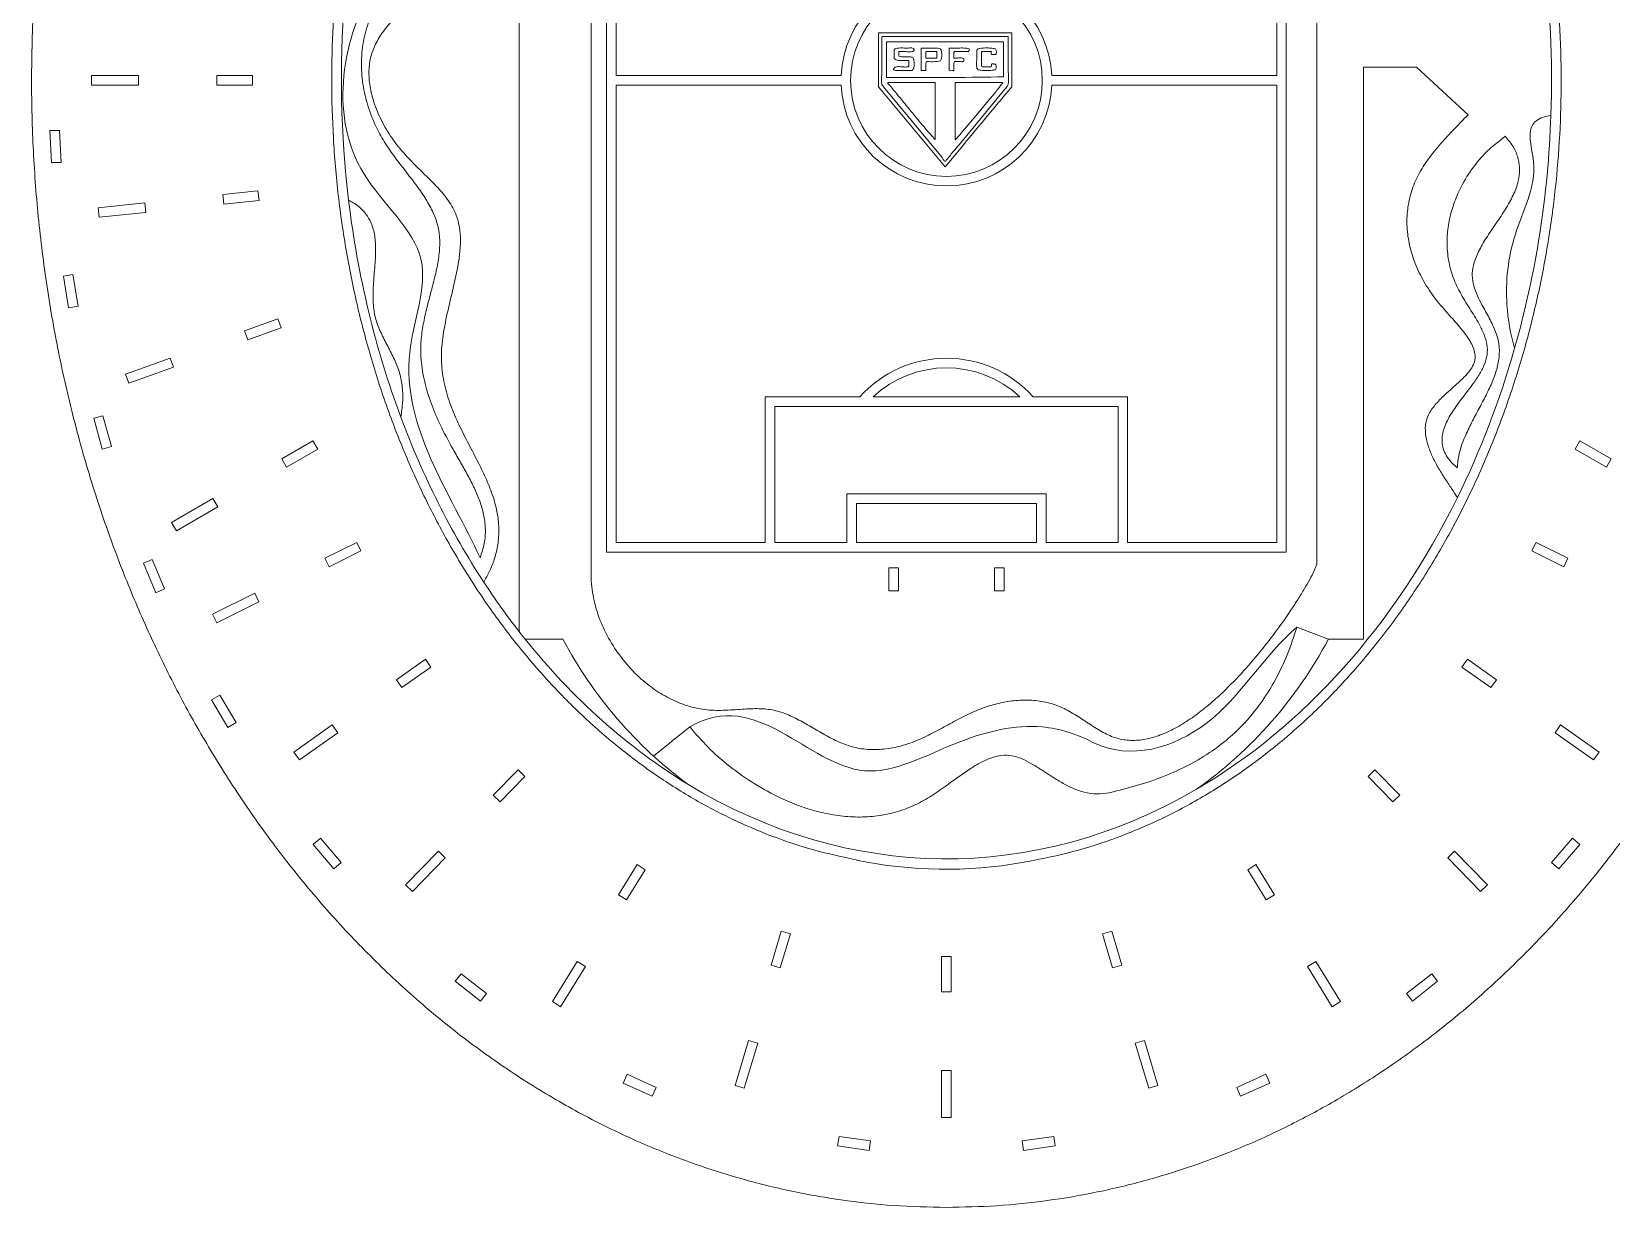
# Model space of a CAD drawing. Header units: millimetres. Extents: x -2136 to 2622, y -2915 to 1925.
# Drawn here: x -1869.7 to -1376.2, y 1221.3 to 1588.5 of the extents above; entities that cross this region are included whole.
import ezdxf

# ---------------------------------------------------------------- set-up
doc = ezdxf.new("R2010")
doc.units = ezdxf.units.MM

msp = doc.modelspace()

# ---------------------------------------------------------------- linework, layer by layer
at = {"color": 7, "linetype": 'Continuous', "lineweight": 15}
for p, q in [((-1717.41, 1733.6), (-1717.41, 1401.18)), ((-1694.88, 1720.52), (-1694.88, 1416.87)), ((-1690.04, 1425.97), (-1690.04, 1720.52)), ((-1687.04, 1574.75), (-1687.04, 1717.52)), ((-1480.72, 1717.52), (-1480.72, 1574.75)), ((-1477.72, 1425.97), (-1477.72, 1720.52)), ((-1468.21, 1422.16), (-1468.21, 1716.62)), ((-1563.46, 1588.11), (-1605.15, 1588.11)), ((-1605.15, 1588.11), (-1605.15, 1571.28)), ((-1564.56, 1587.01), (-1603.87, 1587.01)), ((-1602.59, 1584.81), (-1602.59, 1574.21)), ((-1566.02, 1585.36), (-1602.41, 1585.36)), ((-1566.02, 1574.39), (-1566.02, 1585.36)), ((-1564.56, 1575.85), (-1564.56, 1587.01)), ((-1563.46, 1571.28), (-1563.46, 1588.11)), ((-1598.75, 1580.79), (-1598.75, 1582.25)), ((-1591.8, 1583.35), (-1591.8, 1576.4)), ((-1586.87, 1582.25), (-1590.34, 1582.25)), ((-1590.34, 1582.25), (-1590.34, 1580.24)), ((-1590.34, 1580.24), (-1586.87, 1580.24)), ((-1586.87, 1580.24), (-1586.87, 1582.25)), ((-1578.46, 1579.51), (-1578.46, 1580.06)), ((-1572.97, 1582.25), (-1569.86, 1582.25)), ((-1572.97, 1577.68), (-1572.97, 1582.25)), ((-1569.5, 1581.34), (-1568.4, 1581.34)), ((-1850.98, 1574.75), (-1850.98, 1571.75)), ((-1836.29, 1574.75), (-1850.98, 1574.75)), ((-1836.29, 1571.75), (-1836.29, 1574.75)), ((-1811.77, 1574.75), (-1811.77, 1571.75)), ((-1800.69, 1574.75), (-1811.77, 1574.75)), ((-1800.69, 1571.75), (-1800.69, 1574.75)), ((-1616.79, 1574.75), (-1687.04, 1574.75)), ((-1591.8, 1576.4), (-1590.34, 1576.4)), ((-1480.72, 1574.75), (-1550.97, 1574.75)), ((-1453.6, 1398.75), (-1453.6, 1577.41)), ((-1453.6, 1577.41), (-1437, 1577.41)), ((-1437, 1577.41), (-1420.92, 1562.53)), ((-1850.98, 1571.75), (-1836.29, 1571.75)), ((-1811.77, 1571.75), (-1800.69, 1571.75)), ((-1687.04, 1428.97), (-1687.04, 1571.75)), ((-1687.04, 1571.75), (-1616.79, 1571.75)), ((-1605.15, 1571.28), (-1584.31, 1546.23)), ((-1585.22, 1549.16), (-1603.51, 1571.28)), ((-1587.42, 1572.56), (-1602.23, 1572.56)), ((-1587.42, 1555.19), (-1587.42, 1572.56)), ((-1566.57, 1572.56), (-1581.2, 1572.56)), ((-1581.2, 1572.56), (-1581.2, 1554.82)), ((-1579.92, 1553.18), (-1565.65, 1570.55)), ((-1550.97, 1571.75), (-1480.72, 1571.75)), ((-1480.72, 1571.75), (-1480.72, 1428.97)), ((-1860.98, 1557.6), (-1863.98, 1557.6)), ((-1863.98, 1557.6), (-1863.48, 1547.61)), ((-1860.48, 1547.61), (-1860.98, 1557.6)), ((-1584.31, 1546.23), (-1580.35, 1550.99)), ((-1863.48, 1547.61), (-1860.48, 1547.61)), ((-1834.33, 1535.04), (-1848.93, 1533.49)), ((-1834.02, 1532.05), (-1834.33, 1535.04)), ((-1798.96, 1538.78), (-1809.97, 1537.61)), ((-1809.97, 1537.61), (-1809.65, 1534.63)), ((-1809.65, 1534.63), (-1798.64, 1535.79)), ((-1798.64, 1535.79), (-1798.96, 1538.78)), ((-1848.93, 1533.49), (-1848.62, 1530.51)), ((-1848.62, 1530.51), (-1834.02, 1532.05)), ((-1856.75, 1512.61), (-1859.71, 1512.14)), ((-1859.71, 1512.14), (-1858.14, 1502.27)), ((-1855.17, 1502.74), (-1856.75, 1512.61)), ((-1858.14, 1502.27), (-1855.17, 1502.74)), ((-1792.71, 1498.84), (-1803.21, 1495.02)), ((-1802.18, 1492.2), (-1791.69, 1496.02)), ((-1791.69, 1496.02), (-1792.71, 1498.84)), ((-1803.21, 1495.02), (-1802.18, 1492.2)), ((-1826.41, 1486.57), (-1840.31, 1481.51)), ((-1825.38, 1483.75), (-1826.41, 1486.57)), ((-1840.31, 1481.51), (-1839.28, 1478.69)), ((-1839.28, 1478.69), (-1825.38, 1483.75)), ((-1640.48, 1474.47), (-1610.97, 1474.47)), ((-1640.48, 1428.97), (-1640.48, 1474.47)), ((-1637.48, 1428.97), (-1637.48, 1471.47)), ((-1637.48, 1471.47), (-1530.28, 1471.47)), ((-1606.76, 1474.47), (-1561, 1474.47)), ((-1556.79, 1474.47), (-1527.28, 1474.47)), ((-1530.28, 1471.47), (-1530.28, 1428.97)), ((-1527.28, 1474.47), (-1527.28, 1428.97)), ((-1847.39, 1468.55), (-1850.28, 1467.74)), ((-1850.28, 1467.74), (-1847.6, 1458.11)), ((-1844.71, 1458.91), (-1847.39, 1468.55)), ((-1847.6, 1458.11), (-1844.71, 1458.91)), ((-1781.79, 1460.72), (-1791.53, 1455.09)), ((-1790.03, 1452.49), (-1780.29, 1458.12)), ((-1780.29, 1458.12), (-1781.79, 1460.72)), ((-1385.97, 1460.72), (-1387.47, 1458.12)), ((-1387.47, 1458.12), (-1377.73, 1452.49)), ((-1376.23, 1455.09), (-1385.97, 1460.72)), ((-1791.53, 1455.09), (-1790.03, 1452.49)), ((-1377.73, 1452.49), (-1376.23, 1455.09)), ((-1813.05, 1442.67), (-1825.93, 1435.23)), ((-1811.55, 1440.07), (-1813.05, 1442.67)), ((-1615.02, 1444.1), (-1552.74, 1444.1)), ((-1615.02, 1428.97), (-1615.02, 1444.1)), ((-1552.74, 1444.1), (-1552.74, 1428.97)), ((-1824.43, 1432.63), (-1811.55, 1440.07)), ((-1612.02, 1428.97), (-1612.02, 1441.1)), ((-1612.02, 1441.1), (-1555.74, 1441.1)), ((-1555.74, 1441.1), (-1555.74, 1428.97)), ((-1825.93, 1435.23), (-1824.43, 1432.63)), ((-1768.12, 1428.98), (-1778.04, 1424.05)), ((-1766.78, 1426.3), (-1768.12, 1428.98)), ((-1687.04, 1428.97), (-1640.48, 1428.97)), ((-1637.48, 1428.97), (-1615.02, 1428.97)), ((-1612.02, 1428.97), (-1555.74, 1428.97)), ((-1552.74, 1428.97), (-1530.28, 1428.97)), ((-1527.28, 1428.97), (-1480.72, 1428.97)), ((-1399.64, 1428.98), (-1400.98, 1426.3)), ((-1389.72, 1424.05), (-1399.64, 1428.98)), ((-1831.98, 1423.66), (-1834.75, 1422.51)), ((-1834.75, 1422.51), (-1830.89, 1413.28)), ((-1828.12, 1414.44), (-1831.98, 1423.66)), ((-1778.04, 1424.05), (-1776.7, 1421.36)), ((-1776.7, 1421.36), (-1766.78, 1426.3)), ((-1690.04, 1425.97), (-1477.72, 1425.97)), ((-1400.98, 1426.3), (-1391.06, 1421.36)), ((-1391.06, 1421.36), (-1389.72, 1424.05)), ((-1598.88, 1421.01), (-1601.88, 1421.01)), ((-1601.88, 1421.01), (-1601.88, 1413.87)), ((-1598.88, 1413.87), (-1598.88, 1421.01)), ((-1565.88, 1421.01), (-1568.88, 1421.01)), ((-1568.88, 1421.01), (-1568.88, 1413.87)), ((-1565.88, 1413.87), (-1565.88, 1421.01)), ((-1830.89, 1413.28), (-1828.12, 1414.44)), ((-1799.99, 1413.12), (-1813.14, 1406.57)), ((-1798.65, 1410.43), (-1799.99, 1413.12)), ((-1601.88, 1413.87), (-1598.88, 1413.87)), ((-1568.88, 1413.87), (-1565.88, 1413.87)), ((-1813.14, 1406.57), (-1811.8, 1403.88)), ((-1811.8, 1403.88), (-1798.65, 1410.43)), ((-1715.49, 1398.75), (-1703.67, 1398.75)), ((-1464.57, 1398.75), (-1453.6, 1398.75)), ((-1746.65, 1392.48), (-1755.7, 1386.09)), ((-1744.92, 1390.03), (-1746.65, 1392.48)), ((-1421.11, 1392.48), (-1422.84, 1390.03)), ((-1412.06, 1386.09), (-1421.11, 1392.48)), ((-1753.97, 1383.64), (-1744.92, 1390.03)), ((-1422.84, 1390.03), (-1413.79, 1383.64)), ((-1755.7, 1386.09), (-1753.97, 1383.64)), ((-1413.79, 1383.64), (-1412.06, 1386.09)), ((-1810.91, 1381.31), (-1813.49, 1379.78)), ((-1813.49, 1379.78), (-1808.37, 1371.18)), ((-1805.8, 1372.72), (-1810.91, 1381.31)), ((-1808.37, 1371.18), (-1805.8, 1372.72)), ((-1775.74, 1371.96), (-1787.74, 1363.48)), ((-1786.01, 1361.03), (-1774.01, 1369.5)), ((-1774.01, 1369.5), (-1775.74, 1371.96)), ((-1392.03, 1371.96), (-1393.76, 1369.5)), ((-1393.76, 1369.5), (-1381.75, 1361.03)), ((-1380.02, 1363.48), (-1392.03, 1371.96)), ((-1787.74, 1363.48), (-1786.01, 1361.03)), ((-1381.75, 1361.03), (-1380.02, 1363.48)), ((-1717.72, 1358), (-1725.47, 1350.07)), ((-1715.58, 1355.9), (-1717.72, 1358)), ((-1450.04, 1358), (-1452.18, 1355.9)), ((-1442.29, 1350.07), (-1450.04, 1358)), ((-1723.32, 1347.98), (-1715.58, 1355.9)), ((-1452.18, 1355.9), (-1444.44, 1347.98)), ((-1725.47, 1350.07), (-1723.32, 1347.98)), ((-1444.44, 1347.98), (-1442.29, 1350.07)), ((-1779.42, 1336.64), (-1781.7, 1334.69)), ((-1781.7, 1334.69), (-1775.23, 1327.07)), ((-1772.94, 1329.02), (-1779.42, 1336.64)), ((-1742.6, 1332.54), (-1752.87, 1322.03)), ((-1740.46, 1330.44), (-1742.6, 1332.54)), ((-1425.16, 1332.54), (-1427.3, 1330.44)), ((-1414.89, 1322.03), (-1425.16, 1332.54)), ((-1388.34, 1336.64), (-1394.82, 1329.02)), ((-1392.53, 1327.07), (-1386.06, 1334.69)), ((-1386.06, 1334.69), (-1388.34, 1336.64)), ((-1775.23, 1327.07), (-1772.94, 1329.02)), ((-1750.73, 1319.93), (-1740.46, 1330.44)), ((-1680.53, 1328.36), (-1686.35, 1318.93)), ((-1677.98, 1326.78), (-1680.53, 1328.36)), ((-1487.23, 1328.36), (-1489.78, 1326.78)), ((-1481.41, 1318.93), (-1487.23, 1328.36)), ((-1427.3, 1330.44), (-1417.03, 1319.93)), ((-1394.82, 1329.02), (-1392.53, 1327.07)), ((-1683.8, 1317.35), (-1677.98, 1326.78)), ((-1489.78, 1326.78), (-1483.96, 1317.35)), ((-1752.87, 1322.03), (-1750.73, 1319.93)), ((-1686.35, 1318.93), (-1683.8, 1317.35)), ((-1483.96, 1317.35), (-1481.41, 1318.93)), ((-1417.03, 1319.93), (-1414.89, 1322.03)), ((-1635.5, 1307.56), (-1638.68, 1296.94)), ((-1635.8, 1296.08), (-1632.62, 1306.7)), ((-1632.62, 1306.7), (-1635.5, 1307.56)), ((-1532.26, 1307.56), (-1535.14, 1306.7)), ((-1535.14, 1306.7), (-1531.96, 1296.08)), ((-1529.08, 1296.94), (-1532.26, 1307.56)), ((-1699.24, 1298.07), (-1706.96, 1285.57)), ((-1696.69, 1296.49), (-1699.24, 1298.07)), ((-1585.38, 1299.71), (-1585.38, 1288.63)), ((-1582.38, 1299.71), (-1585.38, 1299.71)), ((-1582.38, 1288.63), (-1582.38, 1299.71)), ((-1468.52, 1298.07), (-1471.07, 1296.49)), ((-1460.8, 1285.57), (-1468.52, 1298.07)), ((-1735.47, 1294.29), (-1737.32, 1291.93)), ((-1727.6, 1288.12), (-1735.47, 1294.29)), ((-1704.41, 1283.99), (-1696.69, 1296.49)), ((-1638.68, 1296.94), (-1635.8, 1296.08)), ((-1531.96, 1296.08), (-1529.08, 1296.94)), ((-1471.07, 1296.49), (-1463.35, 1283.99)), ((-1432.29, 1294.29), (-1440.16, 1288.12)), ((-1430.44, 1291.93), (-1432.29, 1294.29)), ((-1737.32, 1291.93), (-1729.46, 1285.76)), ((-1729.46, 1285.76), (-1727.6, 1288.12)), ((-1585.38, 1288.63), (-1582.38, 1288.63)), ((-1440.16, 1288.12), (-1438.3, 1285.76)), ((-1438.3, 1285.76), (-1430.44, 1291.93)), ((-1706.96, 1285.57), (-1704.41, 1283.99)), ((-1463.35, 1283.99), (-1460.8, 1285.57)), ((-1645.71, 1273.45), (-1649.93, 1259.37)), ((-1642.84, 1272.59), (-1645.71, 1273.45)), ((-1522.05, 1273.45), (-1524.92, 1272.59)), ((-1517.83, 1259.37), (-1522.05, 1273.45)), ((-1647.05, 1258.51), (-1642.84, 1272.59)), ((-1524.92, 1272.59), (-1520.71, 1258.51)), ((-1585.38, 1264.11), (-1585.38, 1249.42)), ((-1582.38, 1264.11), (-1585.38, 1264.11)), ((-1582.38, 1249.42), (-1582.38, 1264.11)), ((-1683.67, 1262.87), (-1684.9, 1260.13)), ((-1684.9, 1260.13), (-1675.79, 1256.02)), ((-1674.56, 1258.75), (-1683.67, 1262.87)), ((-1675.79, 1256.02), (-1674.56, 1258.75)), ((-1649.93, 1259.37), (-1647.05, 1258.51)), ((-1520.71, 1258.51), (-1517.83, 1259.37)), ((-1484.09, 1262.87), (-1493.2, 1258.75)), ((-1493.2, 1258.75), (-1491.97, 1256.02)), ((-1491.97, 1256.02), (-1482.86, 1260.13)), ((-1482.86, 1260.13), (-1484.09, 1262.87)), ((-1585.38, 1249.42), (-1582.38, 1249.42)), ((-1617.45, 1243.48), (-1617.88, 1240.52)), ((-1617.88, 1240.52), (-1607.98, 1239.08)), ((-1607.56, 1242.05), (-1617.45, 1243.48)), ((-1607.98, 1239.08), (-1607.56, 1242.05)), ((-1550.31, 1243.48), (-1560.21, 1242.05)), ((-1560.21, 1242.05), (-1559.78, 1239.08)), ((-1559.78, 1239.08), (-1549.88, 1240.52)), ((-1549.88, 1240.52), (-1550.31, 1243.48))]:
    msp.add_line(p, q, dxfattribs=at)
at = {"color": 7, "linetype": 'Continuous', "lineweight": 15, "flags": 128}
for points in [[(-1579.37, 1556.65), (-1574.21, 1562.84), (-1570.23, 1567.62)], [(-1464.57, 1398.75), (-1470.07, 1400.87), (-1474.39, 1402.54)], [(-1664.06, 1371.34), (-1670.39, 1366.26), (-1675.36, 1362.27)]]:
    msp.add_lwpolyline(points, dxfattribs=at)
at = {"color": 7, "linetype": 'Continuous', "lineweight": 15}
msp.add_circle((-1583.88, 1573.25), 29.95, dxfattribs=at)
for centre, radius, start, end in [((-1583.88, 1573.25), 32.95, 2.6096, 177.3904), ((-1583.88, 1573.25), 32.95, 182.6096, 357.3904), ((-1583.88, 1449.95), 36.54, 42.1567, 137.8433), ((-1583.88, 1449.95), 33.54, 46.9866, 133.0134), ((-1584.12, 1462.3), 135.4, 207.9962, 233.4842), ((-1584.12, 1462.3), 135.4, 305.3685, 332.0038), ((-1584.12, 1462.3), 135.4, 258.1263, 280.1474)]:
    msp.add_arc(centre, radius, start, end, dxfattribs=at)
for start_param, end_param in [(1.525775, 1.738502), (4.609122, 4.866669), (1.219677, 1.525775), (4.866669, 5.159617), (1.005422, 1.219677), (5.159617, 5.412703), (0.426111, 1.005422), (5.412703, 5.498836), (5.498836, 5.513095), (5.513095, 5.841503), (5.841503, 6.709296)]:
    msp.add_ellipse((-1583.88, 1573.25), major_axis=(0, -243.09), ratio=0.777624, start_param=start_param, end_param=end_param, dxfattribs=at)
for points, knots in [([(-1583.88, 1221.31), (-1578.62, 1221.41), (-1568.09, 1221.62), (-1552.35, 1223.29), (-1536.71, 1225.95), (-1521.22, 1229.68), (-1505.92, 1234.46), (-1490.87, 1240.27), (-1476.11, 1247.08), (-1461.44, 1255.01), (-1446.95, 1264.08), (-1432.71, 1274.31), (-1418.97, 1285.53), (-1405.79, 1297.71), (-1393.2, 1310.78), (-1380.89, 1325.16), (-1368.97, 1340.86), (-1357.56, 1357.91), (-1347.04, 1375.8), (-1337.47, 1394.46), (-1328.86, 1413.82), (-1321.25, 1433.8), (-1314.46, 1455.01), (-1308.64, 1477.43), (-1303.93, 1500.99), (-1300.56, 1524.88), (-1298.53, 1549.01), (-1297.87, 1572.51), (-1298.45, 1595.29), (-1300.13, 1617.24), (-1302.92, 1639.02), (-1306.81, 1660.55), (-1311.79, 1681.73), (-1317.84, 1702.5), (-1324.73, 1722.2), (-1332.36, 1740.82), (-1340.59, 1758.33), (-1349.62, 1775.24), (-1359.43, 1791.48), (-1369.99, 1807.01), (-1381.59, 1822.21), (-1394.29, 1836.95), (-1408.11, 1851.09), (-1422.63, 1864.14), (-1437.8, 1876.04), (-1453.56, 1886.75), (-1469.84, 1896.23), (-1486.13, 1904.2), (-1502.31, 1910.76), (-1518.28, 1916), (-1534.48, 1920.09), (-1550.85, 1923.03), (-1567.34, 1924.79), (-1583.63, 1925.37), (-1599.67, 1924.83), (-1615.41, 1923.22), (-1631.05, 1920.54), (-1646.54, 1916.81), (-1661.84, 1912.03), (-1676.89, 1906.23), (-1691.66, 1899.41), (-1706.32, 1891.48), (-1720.81, 1882.41), (-1735.05, 1872.18), (-1748.79, 1860.96), (-1761.97, 1848.79), (-1774.56, 1835.71), (-1786.87, 1821.34), (-1798.8, 1805.64), (-1810.2, 1788.59), (-1820.72, 1770.7), (-1830.3, 1752.03), (-1838.9, 1732.67), (-1846.51, 1712.7), (-1853.3, 1691.48), (-1859.13, 1669.07), (-1863.83, 1645.51), (-1867.2, 1621.61), (-1869.23, 1597.49), (-1869.89, 1573.98), (-1869.31, 1551.21), (-1867.63, 1529.26), (-1864.84, 1507.47), (-1860.95, 1485.95), (-1855.97, 1464.76), (-1849.92, 1444), (-1843.03, 1424.29), (-1835.4, 1405.68), (-1827.18, 1388.16), (-1818.14, 1371.26), (-1808.33, 1355.01), (-1797.77, 1339.49), (-1786.17, 1324.29), (-1773.47, 1309.55), (-1759.65, 1295.41), (-1745.13, 1282.36), (-1729.96, 1270.46), (-1714.2, 1259.75), (-1697.92, 1250.27), (-1681.63, 1242.29), (-1665.46, 1235.74), (-1649.48, 1230.5), (-1633.28, 1226.4), (-1616.91, 1223.48), (-1600.42, 1221.65), (-1589.39, 1221.42), (-1583.88, 1221.31)], [0, 0, 0, 0, 0.007855, 0.015722, 0.023612, 0.031536, 0.039504, 0.047528, 0.055615, 0.063774, 0.072405, 0.08113, 0.089953, 0.098879, 0.107909, 0.117044, 0.12713, 0.137339, 0.147666, 0.158106, 0.168651, 0.179291, 0.190018, 0.201902, 0.213861, 0.225876, 0.237928, 0.25, 0.260975, 0.271936, 0.282869, 0.293758, 0.304592, 0.315357, 0.326042, 0.335757, 0.345388, 0.354929, 0.364373, 0.373718, 0.382959, 0.392919, 0.402755, 0.412465, 0.422056, 0.431531, 0.440899, 0.450169, 0.458591, 0.466951, 0.475259, 0.483528, 0.491771, 0.5, 0.507855, 0.515722, 0.523612, 0.531536, 0.539504, 0.547528, 0.555615, 0.563774, 0.572405, 0.58113, 0.589953, 0.598879, 0.607909, 0.617044, 0.62713, 0.637339, 0.647666, 0.658106, 0.668651, 0.679291, 0.690018, 0.701902, 0.713861, 0.725876, 0.737928, 0.75, 0.760975, 0.771936, 0.782869, 0.793758, 0.804592, 0.815357, 0.826042, 0.835757, 0.845388, 0.854929, 0.864373, 0.873718, 0.882959, 0.892919, 0.902755, 0.912465, 0.922056, 0.931531, 0.940899, 0.950169, 0.958591, 0.966951, 0.975259, 0.983528, 0.991771, 1, 1, 1, 1]), ([(-1560.26, 1329.02), (-1555.53, 1329.91), (-1546.04, 1331.68), (-1532.11, 1336.04), (-1518.47, 1341.62), (-1505.2, 1348.5), (-1492.46, 1356.56), (-1480.3, 1365.74), (-1468.77, 1375.96), (-1457.87, 1387.23), (-1447.62, 1399.5), (-1438.09, 1412.71), (-1429.32, 1426.79), (-1421.39, 1441.66), (-1414.32, 1457.22), (-1408.17, 1473.4), (-1403.05, 1489.78), (-1398.94, 1506.26), (-1395.78, 1522.73), (-1393.52, 1539.43), (-1392.15, 1556.3), (-1391.69, 1573.59), (-1392.19, 1591.22), (-1393.72, 1609.1), (-1396.27, 1626.78), (-1399.82, 1644.19), (-1404.34, 1661.22), (-1409.73, 1677.47), (-1415.88, 1692.89), (-1422.71, 1707.44), (-1430.3, 1721.35), (-1438.63, 1734.57), (-1447.84, 1747.26), (-1457.93, 1759.33), (-1468.9, 1770.65), (-1480.5, 1780.92), (-1492.66, 1790.08), (-1505.33, 1798.07), (-1518.19, 1804.73), (-1531.14, 1810.09), (-1544.09, 1814.21), (-1557.25, 1817.16), (-1570.53, 1818.94), (-1584.15, 1819.55), (-1598.04, 1818.89), (-1612.13, 1816.89), (-1626.05, 1813.57), (-1639.73, 1808.94), (-1653.11, 1803.04), (-1665.84, 1796.05), (-1677.9, 1788.07), (-1689.27, 1779.23), (-1700.13, 1769.4), (-1710.42, 1758.65), (-1720.3, 1746.78), (-1729.67, 1733.79), (-1738.44, 1719.7), (-1746.38, 1704.84), (-1753.44, 1689.28), (-1759.59, 1673.1), (-1764.71, 1656.72), (-1768.82, 1640.24), (-1771.98, 1623.77), (-1774.25, 1607.06), (-1775.61, 1590.19), (-1776.07, 1572.91), (-1775.57, 1555.28), (-1774.04, 1537.4), (-1771.49, 1519.71), (-1767.94, 1502.31), (-1763.42, 1485.28), (-1758.03, 1469.03), (-1751.88, 1453.61), (-1745.05, 1439.06), (-1737.46, 1425.15), (-1729.13, 1411.93), (-1720, 1399.33), (-1710.07, 1387.44), (-1699.38, 1376.35), (-1688.09, 1366.26), (-1676.25, 1357.23), (-1664, 1349.35), (-1651.4, 1342.64), (-1638.54, 1337.13), (-1625.41, 1332.71), (-1616.44, 1330.77), (-1611.98, 1329.8)], [0, 0, 0, 0, 0.010849, 0.021791, 0.032857, 0.044074, 0.055466, 0.066842, 0.078416, 0.090197, 0.102188, 0.114456, 0.12693, 0.139599, 0.152451, 0.165468, 0.178631, 0.191155, 0.20377, 0.216454, 0.229184, 0.241938, 0.255463, 0.268961, 0.282404, 0.295764, 0.309018, 0.322141, 0.334376, 0.346461, 0.35838, 0.370125, 0.381688, 0.393745, 0.405591, 0.417228, 0.428665, 0.439914, 0.450993, 0.461303, 0.471504, 0.481621, 0.491679, 0.501709, 0.512346, 0.523019, 0.53376, 0.544601, 0.555572, 0.566698, 0.577348, 0.588168, 0.599168, 0.610355, 0.621729, 0.633998, 0.646472, 0.659141, 0.671992, 0.685009, 0.698172, 0.710697, 0.723312, 0.735996, 0.748726, 0.761479, 0.775005, 0.788503, 0.801945, 0.815306, 0.82856, 0.841683, 0.853918, 0.866002, 0.877922, 0.889667, 0.901229, 0.913008, 0.924584, 0.935961, 0.947146, 0.95815, 0.968799, 0.979307, 0.989699, 1, 1, 1, 1]), ([(-1728.42, 1416.59), (-1727.56, 1418.18), (-1725.9, 1421.2), (-1724.38, 1425.94), (-1723.66, 1430.5), (-1723.69, 1434.92), (-1724.41, 1439.64), (-1725.91, 1444.66), (-1728.16, 1449.97), (-1730.9, 1455.46), (-1733.93, 1461.18), (-1736.95, 1467.24), (-1739.48, 1473.5), (-1741.24, 1480.01), (-1741.88, 1486.81), (-1741.19, 1494.05), (-1739.64, 1501.57), (-1737.73, 1509.28), (-1736.32, 1515.84), (-1735.7, 1521.2), (-1735.68, 1525.33), (-1736.28, 1529.28), (-1737.82, 1533.34), (-1740.57, 1537.35), (-1744.27, 1541.37), (-1748.4, 1545.38), (-1752.68, 1549.67), (-1756.74, 1554.47), (-1760.11, 1559.91), (-1762.52, 1565.4), (-1763.96, 1570.69), (-1764.45, 1575.62), (-1763.97, 1580.35), (-1762.34, 1584.73), (-1759.82, 1588.71), (-1756.65, 1592.43), (-1753.02, 1596.03), (-1748.67, 1600.01), (-1743.78, 1604.5), (-1738.78, 1609.82), (-1734.42, 1615.66), (-1730.72, 1621.89), (-1727.75, 1628.42), (-1725.55, 1635.14), (-1724.18, 1641.96), (-1723.68, 1648.79), (-1724.11, 1655.53), (-1725.53, 1662.1), (-1728.03, 1668.34), (-1731.06, 1673.96), (-1734.1, 1679.15), (-1736.88, 1684.03), (-1739.31, 1688.97), (-1740.99, 1693.72), (-1741.84, 1698.27), (-1741.9, 1702.62), (-1741.14, 1707.18), (-1739.92, 1710.12), (-1739.28, 1711.65)], [0, 0, 0, 0, 0.0166161, 0.0316171, 0.0455465, 0.0588879, 0.0720213, 0.0893109, 0.1069481, 0.1249521, 0.1456909, 0.166478, 0.1871273, 0.2076253, 0.2282654, 0.249572, 0.2741775, 0.2988356, 0.3225673, 0.3357929, 0.3483767, 0.3604337, 0.3723124, 0.3879822, 0.4047474, 0.4224977, 0.440874, 0.4604593, 0.4801563, 0.4994888, 0.5153374, 0.5304149, 0.5447338, 0.558669, 0.5729216, 0.587871, 0.6035645, 0.6198566, 0.6421131, 0.6645195, 0.6868527, 0.7090329, 0.7309782, 0.7526145, 0.7738915, 0.7948005, 0.8153938, 0.835805, 0.8562701, 0.876968, 0.8944006, 0.9116429, 0.9285079, 0.9449719, 0.9578077, 0.970897, 0.9847469, 1, 1, 1, 1]), ([(-1742.58, 1682.84), (-1745.89, 1670.02), (-1763.55, 1650.93), (-1749.81, 1620.92), (-1772.34, 1592.39), (-1777.97, 1548.47), (-1741.2, 1519.91), (-1760.68, 1474.19), (-1738.68, 1444.03), (-1729.57, 1424.21)], [0.0000001, 0.0000001, 0.0000001, 0.0000001, 0.1506697, 0.2373466, 0.3134509, 0.5258954, 0.6444758, 0.7508847, 1, 1, 1, 1]), ([(-1729.57, 1424.21), (-1729.07, 1425.68), (-1728.09, 1428.52), (-1727.79, 1432.95), (-1728.27, 1437.22), (-1729.43, 1441.37), (-1731.09, 1445.43), (-1733.12, 1449.44), (-1735.36, 1453.43), (-1738.14, 1458.23), (-1741.22, 1463.89), (-1744.25, 1470.52), (-1746.59, 1477.31), (-1748.01, 1484.27), (-1748.25, 1490.72), (-1747.5, 1496.52), (-1746.37, 1501.64), (-1745.02, 1506.75), (-1743.69, 1511.8), (-1742.62, 1516.77), (-1742.07, 1521.63), (-1742.3, 1526.38), (-1743.63, 1530.91), (-1745.82, 1535.19), (-1748.59, 1539.34), (-1751.72, 1543.45), (-1754.97, 1547.61), (-1758.14, 1551.92), (-1761.35, 1557.06), (-1764.09, 1563.21), (-1766.03, 1570.28), (-1766.82, 1577.43), (-1766.41, 1584.44), (-1764.74, 1591), (-1761.94, 1597.04), (-1758.2, 1602.63), (-1754.23, 1607.21), (-1750.41, 1610.94), (-1747.14, 1613.92), (-1744.08, 1616.95), (-1741.74, 1619.88), (-1740.32, 1622.72), (-1739.81, 1625.47), (-1740.39, 1628.31), (-1741.72, 1631.05), (-1743.28, 1633.77), (-1744.58, 1636.25), (-1745.32, 1638.48), (-1745.35, 1640.44), (-1744.54, 1642.23), (-1743.06, 1644.02), (-1740.95, 1645.87), (-1738.45, 1647.88), (-1736.03, 1650), (-1734.07, 1652.45), (-1732.84, 1655.22), (-1732.16, 1658.67), (-1732.33, 1662.82), (-1733.46, 1667.46), (-1735.27, 1671.96), (-1737.52, 1676.12), (-1739.93, 1679.78), (-1741.74, 1681.87), (-1742.58, 1682.84)], [0, 0, 0, 0, 0.016126, 0.031192, 0.045921, 0.060793, 0.076037, 0.091694, 0.107673, 0.123817, 0.149579, 0.174957, 0.199845, 0.224356, 0.248903, 0.266848, 0.285191, 0.303686, 0.321978, 0.33972, 0.356687, 0.372939, 0.389008, 0.405592, 0.42295, 0.441005, 0.459509, 0.478176, 0.496796, 0.522653, 0.548148, 0.573103, 0.597389, 0.621083, 0.643347, 0.666513, 0.691139, 0.706492, 0.722184, 0.737394, 0.751407, 0.761092, 0.770318, 0.779985, 0.790768, 0.802048, 0.812772, 0.819933, 0.826355, 0.832794, 0.839918, 0.850569, 0.861988, 0.873374, 0.884135, 0.894426, 0.904708, 0.920639, 0.937328, 0.954387, 0.971111, 0.986632, 1, 1, 1, 1]), ([(-1604.06, 1586.46), (-1604.06, 1585.75), (-1604.06, 1584.36), (-1604.06, 1582.31), (-1604.06, 1580.32), (-1604.05, 1578.35), (-1604.06, 1576.66), (-1604.04, 1575.05), (-1604.23, 1573.59), (-1604.11, 1572.52), (-1604.06, 1572.01)], [0, 0, 0, 0, 0.14754, 0.288495, 0.425386, 0.560739, 0.697074, 0.777263, 0.894184, 1, 1, 1, 1]), ([(-1603.87, 1587.01), (-1603.9, 1587), (-1603.94, 1586.99), (-1604, 1586.95), (-1604.03, 1586.89), (-1604.08, 1586.73), (-1604.07, 1586.58), (-1604.06, 1586.46)], [0, 0, 0, 0, 0.114509, 0.216582, 0.320727, 0.435317, 1, 1, 1, 1]), ([(-1602.41, 1585.36), (-1602.43, 1585.36), (-1602.48, 1585.35), (-1602.53, 1585.3), (-1602.57, 1585.24), (-1602.62, 1585.08), (-1602.6, 1584.94), (-1602.59, 1584.81)], [0, 0, 0, 0, 0.114463, 0.216535, 0.320694, 0.435312, 1, 1, 1, 1]), ([(-1600.22, 1582.8), (-1600.23, 1582.57), (-1600.26, 1582.05), (-1600.27, 1581.14), (-1600.23, 1580.45), (-1600.22, 1580.06)], [0, 0, 0, 0, 0.254094, 0.568679, 1, 1, 1, 1]), ([(-1596.38, 1583.35), (-1597.19, 1583.39), (-1598.31, 1583.45), (-1599.53, 1583.28), (-1600.03, 1583.06), (-1600.16, 1582.88), (-1600.22, 1582.8)], [0, 0, 0, 0, 0.6065, 0.837282, 0.925362, 1, 1, 1, 1]), ([(-1600.22, 1580.06), (-1600.03, 1579.92), (-1599.62, 1579.62), (-1598.79, 1579.51), (-1597.47, 1579.48), (-1596.4, 1579.5), (-1595.64, 1579.51)], [0, 0, 0, 0, 0.1479523, 0.3199821, 0.5159953, 1, 1, 1, 1]), ([(-1598.75, 1582.25), (-1598.3, 1582.27), (-1597.32, 1582.31), (-1595.93, 1582.19), (-1594.88, 1582.18), (-1594.33, 1582.35), (-1594.15, 1582.46), (-1594.02, 1582.62), (-1594.01, 1582.74), (-1594, 1582.8)], [0, 0, 0, 0, 0.27135, 0.582214, 0.839079, 0.886339, 0.926616, 0.962616, 1, 1, 1, 1]), ([(-1594.36, 1580.43), (-1594.74, 1580.51), (-1595.56, 1580.69), (-1596.75, 1580.59), (-1597.85, 1580.55), (-1598.47, 1580.72), (-1598.75, 1580.79)], [0, 0, 0, 0, 0.260446, 0.567205, 0.801367, 1, 1, 1, 1]), ([(-1594, 1582.8), (-1594, 1582.85), (-1594, 1582.95), (-1594.05, 1583.08), (-1594.12, 1583.18), (-1594.31, 1583.33), (-1594.74, 1583.41), (-1595.46, 1583.38), (-1596.02, 1583.36), (-1596.38, 1583.35)], [0, 0, 0, 0, 0.055707, 0.103991, 0.148984, 0.194483, 0.375782, 0.608002, 1, 1, 1, 1]), ([(-1595.64, 1579.51), (-1595.63, 1579.09), (-1595.62, 1578.51), (-1595.62, 1577.87), (-1595.72, 1577.61), (-1595.79, 1577.53), (-1595.83, 1577.5)], [0, 0, 0, 0, 0.608274, 0.849105, 0.927222, 1, 1, 1, 1]), ([(-1594.55, 1576.4), (-1594.43, 1576.54), (-1594.17, 1576.84), (-1593.98, 1577.62), (-1593.93, 1578.56), (-1594.03, 1579.59), (-1594.26, 1580.17), (-1594.36, 1580.43)], [0, 0, 0, 0, 0.125797, 0.279138, 0.556635, 0.80217, 1, 1, 1, 1]), ([(-1585.77, 1583.17), (-1586.28, 1583.25), (-1587.37, 1583.42), (-1589.39, 1583.34), (-1590.89, 1583.35), (-1591.8, 1583.35)], [0, 0, 0, 0, 0.257501, 0.545448, 1, 1, 1, 1]), ([(-1590.16, 1579.15), (-1589.3, 1579.11), (-1587.83, 1579.04), (-1586.37, 1579.24), (-1585.77, 1579.33)], [0, 0, 0, 0, 0.587468, 1, 1, 1, 1]), ([(-1585.77, 1579.33), (-1585.69, 1579.47), (-1585.49, 1579.79), (-1585.36, 1580.55), (-1585.31, 1581.51), (-1585.42, 1582.37), (-1585.6, 1582.92), (-1585.72, 1583.09), (-1585.77, 1583.17)], [0, 0, 0, 0, 0.122078, 0.282049, 0.571544, 0.84284, 0.92933, 1, 1, 1, 1]), ([(-1583.03, 1583.35), (-1583.04, 1582.72), (-1583.05, 1581.39), (-1583.07, 1579.07), (-1583.04, 1577.39), (-1583.03, 1576.4)], [0, 0, 0, 0, 0.273258, 0.573891, 1, 1, 1, 1]), ([(-1576.81, 1583.17), (-1577.34, 1583.25), (-1578.46, 1583.43), (-1580.54, 1583.34), (-1582.08, 1583.35), (-1583.03, 1583.35)], [0, 0, 0, 0, 0.257566, 0.545828, 1, 1, 1, 1]), ([(-1581.56, 1580.24), (-1581.58, 1580.66), (-1581.59, 1581.24), (-1581.59, 1581.89), (-1581.49, 1582.15), (-1581.42, 1582.22), (-1581.38, 1582.25)], [0, 0, 0, 0, 0.60832, 0.849145, 0.92724, 1, 1, 1, 1]), ([(-1578.46, 1580.06), (-1578.69, 1580.14), (-1579.23, 1580.33), (-1580.29, 1580.23), (-1581.08, 1580.24), (-1581.56, 1580.24)], [0, 0, 0, 0, 0.239029, 0.533875, 1, 1, 1, 1]), ([(-1581.38, 1582.25), (-1580.9, 1582.25), (-1579.99, 1582.23), (-1579.08, 1582.25), (-1578.64, 1582.25)], [0, 0, 0, 0, 0.522546, 1, 1, 1, 1]), ([(-1579.74, 1579.15), (-1579.5, 1579.13), (-1579.18, 1579.1), (-1578.78, 1579.1), (-1578.59, 1579.16), (-1578.5, 1579.24), (-1578.47, 1579.32), (-1578.45, 1579.41), (-1578.45, 1579.48), (-1578.46, 1579.51)], [0, 0, 0, 0, 0.457047, 0.63025, 0.772136, 0.821212, 0.872414, 0.930455, 1, 1, 1, 1]), ([(-1578.64, 1582.25), (-1578.3, 1582.25), (-1577.85, 1582.23), (-1577.32, 1582.25), (-1577.04, 1582.32), (-1576.87, 1582.46), (-1576.79, 1582.63), (-1576.77, 1582.78), (-1576.77, 1582.96), (-1576.8, 1583.1), (-1576.81, 1583.17)], [0, 0, 0, 0, 0.401689, 0.52593, 0.633651, 0.730056, 0.78175, 0.841283, 0.912858, 1, 1, 1, 1]), ([(-1574.43, 1579.51), (-1574.47, 1578.91), (-1574.51, 1578.1), (-1574.4, 1577.09), (-1574.17, 1576.75), (-1574.07, 1576.59)], [0, 0, 0, 0, 0.601836, 0.808476, 1, 1, 1, 1]), ([(-1574.07, 1583.17), (-1574.08, 1583.12), (-1574.11, 1583.02), (-1574.25, 1582.89), (-1574.36, 1582.84), (-1574.43, 1582.8)], [0, 0, 0, 0, 0.292231, 0.561506, 1, 1, 1, 1]), ([(-1574.43, 1582.8), (-1574.43, 1582.21), (-1574.44, 1581.11), (-1574.43, 1580.01), (-1574.43, 1579.51)], [0, 0, 0, 0, 0.544552, 1, 1, 1, 1]), ([(-1568.58, 1583.17), (-1569.06, 1583.23), (-1570.09, 1583.38), (-1571.93, 1583.43), (-1573.28, 1583.27), (-1574.07, 1583.17)], [0, 0, 0, 0, 0.262781, 0.566465, 1, 1, 1, 1]), ([(-1569.86, 1582.25), (-1569.86, 1582.09), (-1569.86, 1581.84), (-1569.89, 1581.56), (-1569.85, 1581.42), (-1569.81, 1581.35), (-1569.75, 1581.32), (-1569.68, 1581.31), (-1569.59, 1581.31), (-1569.53, 1581.33), (-1569.5, 1581.34)], [0, 0, 0, 0, 0.397315, 0.613039, 0.681674, 0.742864, 0.790086, 0.844799, 0.913149, 1, 1, 1, 1]), ([(-1568.4, 1581.34), (-1568.33, 1581.65), (-1568.2, 1582.28), (-1568.45, 1582.87), (-1568.58, 1583.17)], [0, 0, 0, 0, 0.494152, 1, 1, 1, 1]), ([(-1602.59, 1574.21), (-1595.72, 1574.17), (-1583.53, 1574.1), (-1571.34, 1574.3), (-1566.02, 1574.39)], [0, 0, 0, 0, 0.563573, 1, 1, 1, 1]), ([(-1595.83, 1577.5), (-1596.19, 1577.47), (-1596.98, 1577.4), (-1598.07, 1577.55), (-1599.04, 1577.59), (-1599.7, 1577.51), (-1600.07, 1577.29), (-1600.25, 1577.11), (-1600.37, 1576.87), (-1600.39, 1576.68), (-1600.4, 1576.59)], [0, 0, 0, 0, 0.215923, 0.461668, 0.643861, 0.794706, 0.843848, 0.891478, 0.941846, 1, 1, 1, 1]), ([(-1600.4, 1576.59), (-1600.2, 1576.49), (-1599.78, 1576.28), (-1598.82, 1576.34), (-1598.11, 1576.38), (-1597.66, 1576.4)], [0, 0, 0, 0, 0.229238, 0.504234, 1, 1, 1, 1]), ([(-1597.66, 1576.4), (-1597.03, 1576.38), (-1595.99, 1576.34), (-1594.96, 1576.39), (-1594.55, 1576.4)], [0, 0, 0, 0, 0.60431, 1, 1, 1, 1]), ([(-1590.34, 1576.4), (-1590.35, 1576.95), (-1590.36, 1577.7), (-1590.36, 1578.64), (-1590.22, 1578.99), (-1590.16, 1579.15)], [0, 0, 0, 0, 0.5983644, 0.816932, 1, 1, 1, 1]), ([(-1583.03, 1576.4), (-1582.72, 1576.41), (-1582.31, 1576.42), (-1581.8, 1576.38), (-1581.64, 1576.27), (-1581.56, 1576.22)], [0, 0, 0, 0, 0.614425, 0.823949, 1, 1, 1, 1]), ([(-1581.56, 1576.22), (-1581.57, 1576.81), (-1581.58, 1577.61), (-1581.61, 1578.61), (-1581.45, 1578.98), (-1581.38, 1579.15)], [0, 0, 0, 0, 0.598306, 0.818847, 1, 1, 1, 1]), ([(-1581.38, 1579.15), (-1581.09, 1579.14), (-1580.55, 1579.14), (-1580, 1579.14), (-1579.74, 1579.15)], [0, 0, 0, 0, 0.524175, 1, 1, 1, 1]), ([(-1574.07, 1576.59), (-1573.59, 1576.51), (-1572.56, 1576.36), (-1571.09, 1576.35), (-1569.73, 1576.4), (-1568.94, 1576.53), (-1568.58, 1576.59)], [0, 0, 0, 0, 0.261409, 0.566112, 0.800008, 1, 1, 1, 1]), ([(-1570.04, 1577.5), (-1570.63, 1577.49), (-1571.43, 1577.48), (-1572.44, 1577.45), (-1572.8, 1577.61), (-1572.97, 1577.68)], [0, 0, 0, 0, 0.5982902, 0.8188269, 1, 1, 1, 1]), ([(-1569.31, 1578.41), (-1569.36, 1578.42), (-1569.43, 1578.44), (-1569.54, 1578.45), (-1569.63, 1578.43), (-1569.71, 1578.38), (-1569.77, 1578.28), (-1569.81, 1578.12), (-1569.84, 1577.9), (-1569.86, 1577.7), (-1569.94, 1577.55), (-1570.01, 1577.52), (-1570.04, 1577.5)], [0, 0, 0, 0, 0.095979, 0.171685, 0.233069, 0.28697, 0.376569, 0.476945, 0.65113, 0.838481, 0.919465, 1, 1, 1, 1]), ([(-1568.76, 1578.41), (-1568.77, 1578.39), (-1568.78, 1578.36), (-1568.8, 1578.32), (-1568.82, 1578.3), (-1568.84, 1578.29), (-1568.87, 1578.28), (-1568.9, 1578.29), (-1568.95, 1578.31), (-1569.03, 1578.36), (-1569.16, 1578.41), (-1569.26, 1578.41), (-1569.31, 1578.41)], [0, 0, 0, 0, 0.090017, 0.156823, 0.19725, 0.231594, 0.273775, 0.320997, 0.376136, 0.536053, 0.752912, 1, 1, 1, 1]), ([(-1568.58, 1576.59), (-1568.5, 1576.76), (-1568.32, 1577.1), (-1568.28, 1577.63), (-1568.42, 1578.12), (-1568.65, 1578.32), (-1568.76, 1578.41)], [0, 0, 0, 0, 0.27995, 0.563669, 0.778061, 1, 1, 1, 1]), ([(-1564.56, 1572.2), (-1564.52, 1572.87), (-1564.45, 1574.09), (-1564.52, 1575.31), (-1564.56, 1575.85)], [0, 0, 0, 0, 0.553437, 1, 1, 1, 1]), ([(-1604.06, 1572.01), (-1604.03, 1571.93), (-1604, 1571.78), (-1603.77, 1571.56), (-1603.62, 1571.4), (-1603.51, 1571.28)], [0, 0, 0, 0, 0.275839, 0.471098, 1, 1, 1, 1]), ([(-1602.23, 1572.56), (-1602.24, 1572.52), (-1602.25, 1572.45), (-1602.23, 1572.34), (-1602.19, 1572.26), (-1602.07, 1572.15), (-1601.95, 1572.07), (-1601.86, 1572.01)], [0, 0, 0, 0, 0.17442, 0.311431, 0.430736, 0.546281, 1, 1, 1, 1]), ([(-1601.86, 1572.01), (-1600.56, 1570.45), (-1598.23, 1567.65), (-1595.93, 1564.84), (-1594.91, 1563.6)], [0, 0, 0, 0, 0.5602077, 1, 1, 1, 1]), ([(-1563.46, 1571.28), (-1566.63, 1567.51), (-1572.28, 1560.76), (-1577.88, 1553.97), (-1580.35, 1550.99)], [0, 0, 0, 0, 0.559878, 1, 1, 1, 1]), ([(-1570.23, 1567.62), (-1569.52, 1568.47), (-1568.27, 1569.96), (-1567.09, 1571.52), (-1566.57, 1572.2)], [0, 0, 0, 0, 0.562666, 1, 1, 1, 1]), ([(-1566.57, 1572.2), (-1566.53, 1572.2), (-1566.45, 1572.22), (-1566.35, 1572.28), (-1566.29, 1572.34), (-1566.25, 1572.41), (-1566.23, 1572.46), (-1566.23, 1572.5), (-1566.24, 1572.52), (-1566.25, 1572.55), (-1566.28, 1572.57), (-1566.33, 1572.58), (-1566.43, 1572.59), (-1566.51, 1572.57), (-1566.57, 1572.56)], [0, 0, 0, 0, 0.1388475, 0.283468, 0.3764081, 0.460557, 0.5322728, 0.5638013, 0.593714, 0.6242903, 0.6583938, 0.7219246, 0.8075391, 1, 1, 1, 1]), ([(-1565.65, 1570.55), (-1565.39, 1570.83), (-1565.04, 1571.21), (-1564.67, 1571.78), (-1564.6, 1572.05), (-1564.56, 1572.2)], [0, 0, 0, 0, 0.578118, 0.7771, 1, 1, 1, 1]), ([(-1594.91, 1563.6), (-1593.61, 1562), (-1591.29, 1559.15), (-1588.85, 1556.4), (-1587.78, 1555.19)], [0, 0, 0, 0, 0.560551, 1, 1, 1, 1]), ([(-1420.92, 1562.53), (-1422.36, 1561.05), (-1425.25, 1558.09), (-1429.47, 1553.59), (-1433.31, 1548.9), (-1436.53, 1543.94), (-1438.77, 1538.63), (-1439.96, 1533.08), (-1440.14, 1527.38), (-1439.32, 1521.62), (-1437.53, 1515.9), (-1434.8, 1510.28), (-1431.15, 1504.88), (-1427.02, 1500.2), (-1423.24, 1495.96), (-1420.68, 1492.62), (-1419.28, 1489.92), (-1418.7, 1487.95), (-1418.69, 1485.91), (-1419.45, 1483.91), (-1420.82, 1482), (-1422.72, 1479.99), (-1425.05, 1477.88), (-1427.79, 1475.48), (-1430.53, 1472.85), (-1432.94, 1469.84), (-1434.3, 1466.42), (-1434.35, 1462.86), (-1433.56, 1459.33), (-1432.15, 1455.83), (-1430.31, 1452.35), (-1428.25, 1449.02), (-1426.18, 1445.92), (-1424.87, 1443.94), (-1424.26, 1443.02)], [0, 0, 0, 0, 0.0442079, 0.0885272, 0.1319722, 0.173942, 0.2145546, 0.2545947, 0.2948423, 0.3359504, 0.3784469, 0.4227542, 0.4692159, 0.5173602, 0.5563263, 0.5910117, 0.6068769, 0.6212272, 0.634706, 0.6495946, 0.6662404, 0.6848281, 0.7086431, 0.7334689, 0.7626974, 0.7900847, 0.8154384, 0.8396435, 0.8652527, 0.8923582, 0.9202751, 0.9491975, 0.9763093, 1, 1, 1, 1]), ([(-1395.04, 1562.31), (-1399.88, 1561.63), (-1402.74, 1557.47), (-1398.19, 1542.48), (-1407.6, 1525.87), (-1409.77, 1505.88), (-1407.67, 1494.06), (-1406.38, 1489.64)], [0.0618845, 0.0618845, 0.0618845, 0.0618845, 0.1730264, 0.2796767, 0.557933, 0.8168985, 0.9796576, 0.9796576, 0.9796576, 0.9796576]), ([(-1587.78, 1555.19), (-1587.78, 1555.15), (-1587.76, 1555.07), (-1587.7, 1554.97), (-1587.63, 1554.91), (-1587.57, 1554.87), (-1587.52, 1554.85), (-1587.48, 1554.85), (-1587.46, 1554.86), (-1587.43, 1554.87), (-1587.41, 1554.9), (-1587.39, 1554.96), (-1587.39, 1555.06), (-1587.41, 1555.14), (-1587.42, 1555.19)], [0, 0, 0, 0, 0.138843, 0.283457, 0.376414, 0.460604, 0.532304, 0.56383, 0.593752, 0.624316, 0.658431, 0.721979, 0.807568, 1, 1, 1, 1]), ([(-1581.2, 1554.82), (-1581.19, 1554.8), (-1581.18, 1554.77), (-1581.16, 1554.73), (-1581.14, 1554.7), (-1581.12, 1554.69), (-1581.1, 1554.69), (-1581.08, 1554.69), (-1581.03, 1554.73), (-1580.95, 1554.84), (-1580.88, 1554.94), (-1580.83, 1555.01)], [0, 0, 0, 0, 0.106447, 0.1844274, 0.2296274, 0.2652276, 0.2923685, 0.3203415, 0.3871415, 0.5719142, 1, 1, 1, 1]), ([(-1580.83, 1555.01), (-1580.55, 1555.31), (-1580.04, 1555.85), (-1579.57, 1556.41), (-1579.37, 1556.65)], [0, 0, 0, 0, 0.568329, 1, 1, 1, 1]), ([(-1409.3, 1555.81), (-1411.23, 1554.32), (-1415.12, 1551.32), (-1419.88, 1545.62), (-1423.39, 1539.8), (-1425.72, 1534.09), (-1427.08, 1528.74), (-1427.63, 1523.26), (-1427.27, 1517.73), (-1425.95, 1512.25), (-1423.53, 1507.01), (-1420.45, 1502.09), (-1417.76, 1497.79), (-1415.9, 1494.01), (-1414.91, 1490.8), (-1414.83, 1487.51), (-1415.83, 1484.31), (-1417.5, 1481.21), (-1419.88, 1477.77), (-1422.8, 1474.02), (-1425.84, 1469.9), (-1428.09, 1465.96), (-1429.17, 1462.21), (-1429.05, 1459.12), (-1428.06, 1456.51), (-1426.52, 1454.24), (-1425.1, 1452.94), (-1424.33, 1452.23)], [0, 0, 0, 0, 0.062026, 0.124755, 0.187621, 0.234583, 0.281249, 0.327698, 0.374247, 0.421509, 0.470379, 0.520548, 0.569251, 0.599479, 0.627519, 0.654233, 0.681825, 0.711663, 0.743673, 0.788273, 0.832645, 0.87422, 0.902977, 0.930978, 0.950931, 0.973466, 1, 1, 1, 1]), ([(-1424.33, 1452.23), (-1424.18, 1453.69), (-1423.89, 1456.68), (-1422.36, 1461.02), (-1420.4, 1465.33), (-1418.13, 1469.61), (-1415.83, 1473.88), (-1413.73, 1478.15), (-1412.06, 1482.42), (-1411.09, 1486.74), (-1411.11, 1491.14), (-1412.46, 1495.42), (-1414.58, 1499.53), (-1416.69, 1503.28), (-1418.37, 1506.73), (-1419.44, 1509.87), (-1419.75, 1513.09), (-1419.09, 1516.67), (-1417.42, 1520.52), (-1414.9, 1524.65), (-1412.05, 1528.79), (-1409.22, 1532.99), (-1406.76, 1537.29), (-1405.19, 1541.4), (-1404.67, 1545.27), (-1405.11, 1548.84), (-1406.62, 1552.51), (-1408.36, 1554.66), (-1409.3, 1555.81)], [0, 0, 0, 0, 0.03897, 0.07948, 0.121673, 0.164927, 0.208263, 0.250649, 0.291289, 0.329994, 0.367697, 0.406743, 0.448236, 0.490467, 0.521183, 0.550305, 0.578105, 0.606174, 0.64609, 0.689226, 0.73442, 0.779902, 0.823986, 0.865763, 0.896047, 0.926874, 0.960577, 1, 1, 1, 1]), ([(-1584.12, 1548.06), (-1583.35, 1549.05), (-1581.98, 1550.79), (-1580.54, 1552.46), (-1579.92, 1553.18)], [0, 0, 0, 0, 0.5718398, 1, 1, 1, 1]), ([(-1585.22, 1549.16), (-1585.08, 1548.91), (-1584.88, 1548.56), (-1584.6, 1548.16), (-1584.34, 1548.05), (-1584.2, 1548.06), (-1584.12, 1548.06)], [0, 0, 0, 0, 0.512577, 0.745932, 0.863153, 1, 1, 1, 1]), ([(-1754.32, 1468.12), (-1754.1, 1469.66), (-1753.65, 1472.72), (-1753.76, 1477.36), (-1754.57, 1481.91), (-1756.29, 1486.2), (-1758.44, 1490.27), (-1760.58, 1494.33), (-1762.3, 1498.58), (-1763.11, 1503.63), (-1762.99, 1509.31), (-1762.41, 1515.43), (-1762.09, 1520.95), (-1762.52, 1525.75), (-1763.71, 1529.33), (-1765.56, 1532.1), (-1767.8, 1534.26), (-1769.67, 1535.33), (-1770.67, 1535.89)], [0, 0, 0, 0, 0.063894, 0.127409, 0.190293, 0.253203, 0.316795, 0.380162, 0.442402, 0.504538, 0.589506, 0.67537, 0.758233, 0.816779, 0.873146, 0.911571, 0.953015, 1, 1, 1, 1]), ([(-1694.88, 1416.87), (-1694.59, 1414.55), (-1694.01, 1409.85), (-1691.57, 1403.07), (-1688.18, 1396.64), (-1683.82, 1390.76), (-1678.95, 1385.88), (-1673.8, 1382.05), (-1668.59, 1379.24), (-1663.04, 1377.3), (-1657.24, 1376.4), (-1651.38, 1376.6), (-1645.88, 1377.06), (-1640.72, 1377.12), (-1635.97, 1376.27), (-1631.51, 1374.4), (-1627.22, 1372.03), (-1622.95, 1369.48), (-1618.6, 1367.09), (-1614.02, 1365.19), (-1608.93, 1364.21), (-1603.49, 1364.26), (-1597.93, 1365.29), (-1592.65, 1367.19), (-1587.66, 1369.66), (-1582.78, 1372.36), (-1577.83, 1375.02), (-1572.86, 1377.23), (-1567.84, 1378.76), (-1562.88, 1379.64), (-1557.87, 1379.84), (-1552.91, 1379.25), (-1548.15, 1377.74), (-1543.78, 1375.31), (-1539.64, 1372.54), (-1535.57, 1369.9), (-1531.34, 1367.84), (-1526.81, 1366.99), (-1522.2, 1367.28), (-1517.53, 1368.54), (-1512.86, 1370.62), (-1508.2, 1373.42), (-1503.59, 1376.81), (-1498.3, 1381.34), (-1492.55, 1387.08), (-1486.56, 1393.91), (-1481.17, 1400.8), (-1477.06, 1406.59), (-1474.09, 1411.14), (-1472.09, 1414.39), (-1470.41, 1417.36), (-1469.08, 1419.87), (-1468.46, 1421.5), (-1468.21, 1422.16)], [0, 0, 0, 0, 0.024805, 0.050181, 0.07597, 0.10191, 0.127712, 0.148947, 0.169861, 0.190499, 0.211056, 0.231848, 0.252667, 0.269811, 0.286552, 0.303504, 0.32094, 0.33866, 0.356318, 0.373717, 0.391068, 0.4111, 0.431156, 0.450899, 0.470557, 0.490314, 0.510181, 0.530214, 0.548005, 0.565869, 0.583609, 0.601158, 0.618636, 0.636338, 0.654158, 0.671526, 0.687971, 0.703783, 0.719841, 0.73676, 0.754827, 0.774084, 0.794408, 0.815573, 0.848091, 0.880682, 0.912084, 0.940966, 0.95619, 0.969796, 0.981502, 0.992482, 1, 1, 1, 1]), ([(-1474.39, 1402.54), (-1484.93, 1393.58), (-1497.69, 1369.43), (-1526.34, 1360.72), (-1538.12, 1366.53)], [0, 0, 0, 0, 0.525959, 1, 1, 1, 1]), ([(-1474.39, 1402.54), (-1475.35, 1399.62), (-1477.2, 1394), (-1480.89, 1386.24), (-1485.08, 1379.39), (-1489.81, 1373.42), (-1495.04, 1368.24), (-1501.08, 1363.55), (-1508.01, 1359.39), (-1515.86, 1355.85), (-1524.21, 1352.96), (-1530.01, 1351.55), (-1532.95, 1350.82)], [0, 0, 0, 0, 0.111647, 0.214766, 0.311146, 0.402599, 0.490887, 0.577627, 0.679731, 0.783408, 0.88991, 1, 1, 1, 1]), ([(-1538.12, 1366.53), (-1543.29, 1369.2), (-1556.72, 1373.45), (-1581.64, 1367.56), (-1618.67, 1346.1), (-1643.19, 1383.85), (-1664.06, 1371.34)], [0, 0, 0, 0, 0.1192712, 0.3063081, 0.5202546, 0.9268723, 0.9268723, 0.9268723, 0.9268723]), ([(-1532.95, 1350.82), (-1534.3, 1350.62), (-1536.93, 1350.21), (-1540.85, 1350.84), (-1544.48, 1352.14), (-1547.91, 1353.93), (-1551.17, 1355.97), (-1554.31, 1358.05), (-1557.38, 1359.98), (-1560.42, 1361.53), (-1563.5, 1362.51), (-1566.8, 1362.59), (-1570.19, 1361.7), (-1573.66, 1360.05), (-1577.15, 1357.87), (-1580.69, 1355.37), (-1584.67, 1352.47), (-1589.1, 1349.41), (-1594.14, 1346.66), (-1599.61, 1344.66), (-1605.45, 1343.45), (-1611.6, 1343.09), (-1617.74, 1343.55), (-1623.84, 1344.75), (-1629.83, 1346.6), (-1636.62, 1349.43), (-1643.99, 1353.47), (-1651.58, 1358.85), (-1658.38, 1364.75), (-1662.2, 1369.19), (-1664.06, 1371.34)], [0, 0, 0, 0, 0.027568, 0.053673, 0.079584, 0.105739, 0.131961, 0.157729, 0.182411, 0.205502, 0.226942, 0.247584, 0.271551, 0.29747, 0.325446, 0.355027, 0.385505, 0.4255, 0.464309, 0.501792, 0.543495, 0.584906, 0.626475, 0.668434, 0.710827, 0.753552, 0.817743, 0.881116, 0.942347, 1, 1, 1, 1])]:
    msp.add_open_spline(points, degree=3, knots=knots, dxfattribs=at)

doc.saveas('drawing.dxf')
